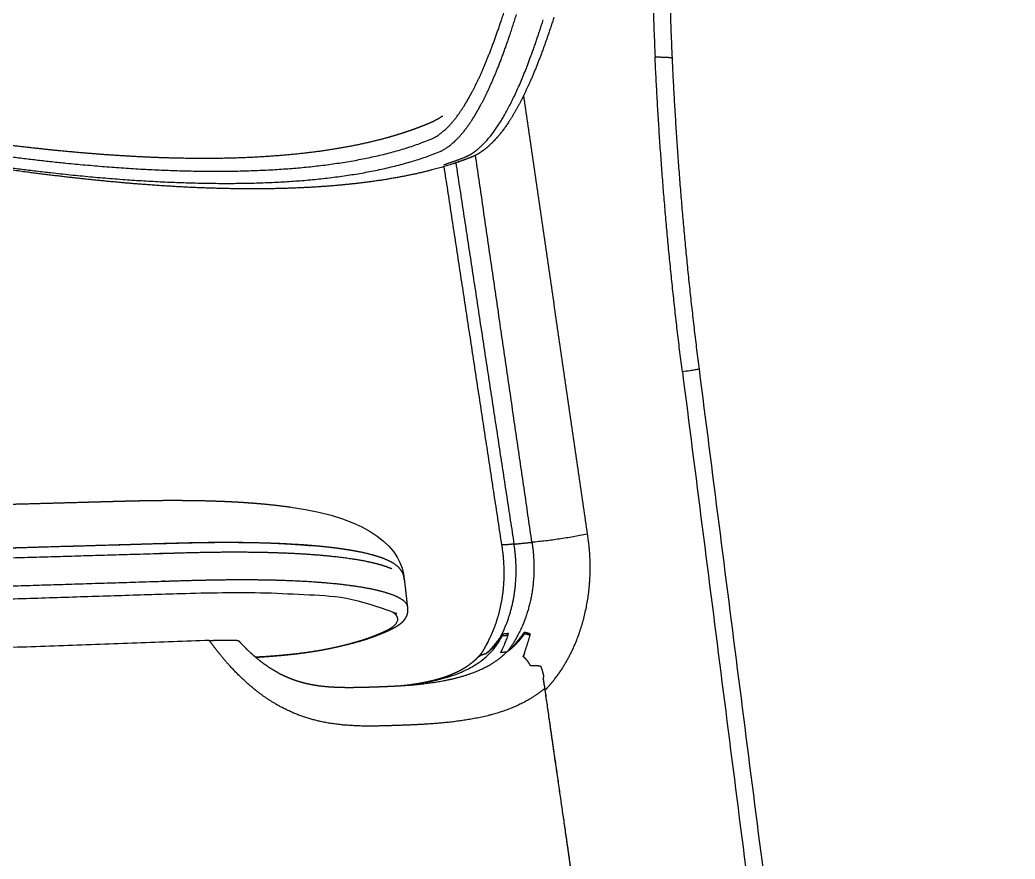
# Model space of a CAD drawing. Header units: millimetres. Extents: x 0 to 2008, y 0 to 2841.
# Drawn here: x 664 to 818.1, y 1052.9 to 1182.7 of the extents above; entities that cross this region are included whole.
import ezdxf

# ---------------------------------------------------------------- set-up
doc = ezdxf.new("R2010")
doc.units = ezdxf.units.MM
doc.header["$MEASUREMENT"] = 0
doc.layers.add('3052 Søborg Wood full upholstered', color=7, linetype='Continuous', true_color=0x000000)

msp = doc.modelspace()

# ---------------------------------------------------------------- linework, layer by layer
at = {"layer": '3052 Søborg Wood full upholstered'}
for points, weights, degree, knots in [([(729.43, 1167.82), (729.41, 1167.81), (729.4, 1167.8), (729.38, 1167.79), (729.05, 1167.57), (728.71, 1167.37), (728.35, 1167.18), (728.17, 1167.08), (727.99, 1166.99), (727.8, 1166.9), (727.62, 1166.82), (727.43, 1166.73), (727.24, 1166.65), (726.79, 1166.47), (726.34, 1166.29), (725.89, 1166.12), (725.43, 1165.94), (724.96, 1165.77), (724.5, 1165.61), (722.62, 1164.96), (720.65, 1164.38), (718.58, 1163.89), (714.47, 1162.9), (709.97, 1162.21), (705.06, 1161.78), (700.2, 1161.35), (694.94, 1161.19), (689.27, 1161.29), (683.67, 1161.39), (677.67, 1161.74), (671.29, 1162.34), (664.98, 1162.93), (658.3, 1163.77), (651.27, 1164.85), (644.32, 1165.91), (637.02, 1167.22), (629.42, 1168.74), (621.88, 1170.25), (614.03, 1171.97), (605.93, 1173.9), (597.88, 1175.81), (589.57, 1177.92), (581.04, 1180.2), (576.72, 1181.35), (572.42, 1182.52), (568.12, 1183.72), (565.93, 1184.33), (563.75, 1184.95), (561.56, 1185.57), (561.01, 1185.73), (560.46, 1185.89), (559.91, 1186.04), (559.63, 1186.12), (559.34, 1186.21), (559.06, 1186.29), (558.78, 1186.38), (558.5, 1186.47), (558.22, 1186.56), (557.1, 1186.93), (556, 1187.35), (554.91, 1187.81), (554.37, 1188.04), (553.83, 1188.29), (553.3, 1188.54), (553.03, 1188.67), (552.76, 1188.8), (552.49, 1188.94), (552.22, 1189.07), (551.95, 1189.21), (551.68, 1189.35), (550.61, 1189.92), (549.56, 1190.53), (548.54, 1191.18), (546.45, 1192.51), (544.48, 1194), (542.63, 1195.64), (542.56, 1195.7), (542.5, 1195.76), (542.43, 1195.81), (540.61, 1197.44), (538.92, 1199.2), (537.36, 1201.08), (536.54, 1202.07), (535.76, 1203.1), (535.02, 1204.15), (534.64, 1204.68), (534.28, 1205.22), (533.93, 1205.76), (533.57, 1206.31), (533.23, 1206.87), (532.9, 1207.43), (532.56, 1208), (532.24, 1208.57), (531.93, 1209.15), (531.62, 1209.73), (531.32, 1210.31), (531.04, 1210.9), (530.45, 1212.1), (529.92, 1213.31), (529.43, 1214.54), (528.44, 1217.04), (527.64, 1219.62), (527.05, 1222.25), (526.76, 1223.58), (526.52, 1224.93), (526.33, 1226.28), (526.14, 1227.65), (526.02, 1229.02), (525.95, 1230.4), (525.88, 1231.78), (525.87, 1233.17), (525.92, 1234.55), (525.93, 1234.9), (525.95, 1235.25), (525.97, 1235.6), (525.99, 1235.95), (526.01, 1236.29), (526.04, 1236.64), (526.1, 1237.31), (526.18, 1237.98), (526.27, 1238.65), (526.63, 1241.35), (527.22, 1244.01), (528.04, 1246.61), (528.14, 1246.94), (528.24, 1247.27), (528.35, 1247.59), (528.46, 1247.92), (528.58, 1248.24), (528.7, 1248.56), (528.92, 1249.17), (529.14, 1249.78), (529.36, 1250.39), (529.81, 1251.6), (530.25, 1252.82), (530.7, 1254.04), (532.48, 1258.92), (534.26, 1263.8), (536.02, 1268.69), (543.11, 1288.27), (550.1, 1307.91), (556.97, 1327.63), (558.69, 1332.56), (560.4, 1337.5), (562.1, 1342.45), (562.52, 1343.68), (562.95, 1344.92), (563.37, 1346.16), (563.48, 1346.47), (563.59, 1346.78), (563.69, 1347.09), (563.8, 1347.4), (563.91, 1347.71), (564.01, 1348.02), (564.12, 1348.34), (564.24, 1348.67), (564.36, 1348.99), (564.48, 1349.32), (564.6, 1349.64), (564.72, 1349.97), (565.23, 1351.26), (565.79, 1352.53), (566.41, 1353.78), (567.02, 1355.02), (567.69, 1356.23), (568.41, 1357.42), (569.83, 1359.78), (571.45, 1362.02), (573.23, 1364.11), (574.98, 1366.17), (576.89, 1368.09), (578.94, 1369.86), (580.94, 1371.59), (583.06, 1373.17), (585.29, 1374.6), (587.46, 1375.98), (589.72, 1377.22), (592.06, 1378.28), (592.64, 1378.54), (593.22, 1378.8), (593.8, 1379.04), (594.09, 1379.16), (594.38, 1379.27), (594.67, 1379.38), (594.95, 1379.49), (595.23, 1379.59), (595.51, 1379.7), (596.64, 1380.1), (597.78, 1380.47), (598.94, 1380.8), (601.25, 1381.45), (603.58, 1381.93), (605.91, 1382.22), (606.5, 1382.3), (607.09, 1382.36), (607.67, 1382.41), (607.96, 1382.44), (608.26, 1382.46), (608.55, 1382.48), (608.84, 1382.5), (609.12, 1382.51), (609.41, 1382.53), (610.55, 1382.59), (611.68, 1382.65), (612.82, 1382.71), (615.07, 1382.83), (617.33, 1382.95), (619.58, 1383.07), (628.57, 1383.54), (637.32, 1383.99), (645.78, 1384.4), (654.3, 1384.81), (662.53, 1385.17), (670.41, 1385.47), (678.36, 1385.78), (685.96, 1386.03), (693.17, 1386.2), (700.45, 1386.38), (707.33, 1386.49), (713.77, 1386.52), (720.28, 1386.56), (726.34, 1386.52), (731.93, 1386.41), (734.84, 1386.36), (737.75, 1386.28), (740.67, 1386.17), (742.9, 1386.09), (745.13, 1386), (747.36, 1385.88), (752.06, 1385.64), (756.22, 1385.34), (759.86, 1385), (760.74, 1384.92), (761.62, 1384.83), (762.5, 1384.74), (762.71, 1384.71), (762.92, 1384.69), (763.13, 1384.67), (763.34, 1384.64), (763.55, 1384.62), (763.77, 1384.59), (764.48, 1384.51), (765.19, 1384.33), (765.86, 1384.07), (766.03, 1384.01), (766.19, 1383.94), (766.35, 1383.86), (766.52, 1383.79), (766.68, 1383.7), (766.85, 1383.62), (767.08, 1383.49), (767.31, 1383.35), (767.53, 1383.2), (767.61, 1383.15), (767.68, 1383.1), (767.76, 1383.05), (768.33, 1382.64), (768.85, 1382.16), (769.31, 1381.64), (769.69, 1381.21), (770.02, 1380.75), (770.67, 1379.72), (770.96, 1379.14), (771.23, 1378.54)], [2386.26141809, 2386.29756909, 2386.33290045, 2386.36741322, 2384.58417216, 2384.58417216, 2386.36741322, 2385.88527756, 2385.88527756, 2386.36741322, 2385.88662972, 2385.88662972, 2386.36741322, 2386.20321586, 2386.20321586, 2386.36741322, 2386.20844136, 2386.20844136, 2386.36741322, 2393.06587793, 2399.74023154, 2406.36309209, 2419.6131626, 2432.69939411, 2445.52110827, 2458.32728653, 2470.85636607, 2483.06659645, 2495.25553813, 2507.09715629, 2518.53106173, 2529.95096901, 2540.95272413, 2551.47061214, 2561.98023177, 2572.00658253, 2581.48082188, 2590.95033898, 2599.87717509, 2608.19440472, 2616.50912967, 2624.22131223, 2631.28537085, 2631.25748695, 2631.25748695, 2631.28537085, 2631.27979352, 2631.27979352, 2631.28537085, 2631.66190133, 2632.03687543, 2632.41046075, 2632.31947908, 2632.31947908, 2632.41046075, 2632.31378357, 2632.31378357, 2632.41046075, 2630.8824175, 2630.8824175, 2632.41046075, 2632.04692187, 2632.04692187, 2632.41046075, 2632.29822121, 2632.29822121, 2632.41046075, 2632.31737917, 2632.31737917, 2632.41046075, 2630.99696474, 2630.99696474, 2632.41046075, 2627.03439359, 2627.03439359, 2632.41046075, 2632.44896088, 2632.48735745, 2632.52564908, 2627.62039143, 2627.62039143, 2632.52564908, 2631.17845519, 2631.17845519, 2632.52564908, 2632.17900289, 2632.17900289, 2632.52564908, 2632.16649996, 2632.16649996, 2632.52564908, 2632.16279564, 2632.16279564, 2632.52564908, 2632.18957947, 2632.18957947, 2632.52564908, 2631.26912571, 2631.26912571, 2632.52564908, 2627.01254771, 2627.01254771, 2632.52564908, 2631.02174614, 2631.02174614, 2632.52564908, 2630.93116619, 2630.93116619, 2632.52564908, 2630.86429291, 2630.86429291, 2632.52564908, 2632.41938409, 2632.41938409, 2632.52564908, 2632.30883811, 2632.30883811, 2632.52564908, 2632.159701, 2632.159701, 2632.52564908, 2626.06375254, 2626.06375254, 2632.52564908, 2632.44539456, 2632.44539456, 2632.52564908, 2632.33948511, 2632.33948511, 2632.52564908, 2632.52462746, 2632.52462746, 2632.52564908, 2632.52555996, 2632.52555996, 2632.52564908, 2632.52428014, 2632.52428014, 2632.52564908, 2631.76122803, 2630.83663861, 2629.70120298, 2629.69860212, 2629.69860212, 2629.70120298, 2629.7010364, 2629.7010364, 2629.70120298, 2629.68137537, 2629.66152931, 2629.64166923, 2629.62152601, 2629.60151434, 2629.58183627, 2629.48502296, 2629.48502296, 2629.58183627, 2629.47709854, 2629.47709854, 2629.58183627, 2627.93425083, 2627.93425083, 2629.58183627, 2628.02438397, 2628.02438397, 2629.58183627, 2629.06344249, 2628.41744081, 2627.65127436, 2622.57532002, 2622.57532002, 2627.65127436, 2623.07150417, 2623.07150417, 2627.65127436, 2623.26468092, 2623.26468092, 2627.65127436, 2627.36027315, 2627.36027315, 2627.65127436, 2627.46672375, 2627.46672375, 2627.65127436, 2627.60274514, 2627.60274514, 2627.65127436, 2626.53230051, 2626.53230051, 2627.65127436, 2626.18042173, 2624.67675016, 2623.13023557, 2622.81353963, 2622.81353963, 2623.13023557, 2623.01126159, 2623.01126159, 2623.13023557, 2623.10221791, 2623.10221791, 2623.13023557, 2623.13014827, 2623.13014827, 2623.13023557, 2623.13017513, 2623.13017513, 2623.13023557, 2616.30712487, 2608.83940043, 2600.76588372, 2592.68200424, 2583.99146262, 2574.74485837, 2565.48666791, 2555.67080501, 2545.36102163, 2535.03822885, 2524.22713197, 2512.98588024, 2501.73173025, 2490.05761006, 2478.03313416, 2477.9782093, 2477.9782093, 2478.03313416, 2477.98296696, 2477.98296696, 2478.03313416, 2465.17081533, 2452.05185933, 2438.72924173, 2438.6928707, 2438.6928707, 2438.72924173, 2437.8868771, 2437.04435378, 2436.20170785, 2436.18406692, 2436.18406692, 2436.20170785, 2423.65915665, 2423.65915665, 2436.20170785, 2435.43145906, 2435.43145906, 2436.20170785, 2435.30060775, 2435.30060775, 2436.20170785, 2434.44394601, 2434.44394601, 2436.20170785, 2436.00586898, 2436.00586898, 2436.20170785, 2425.52105196, 2425.52105196, 2436.20170785, 2434.91708163, 2433.63806988, 2430.93094765, 2429.49734406, 2428.08344214], 3, [0.529426, 0.529426, 0.529426, 0.529426, 0.661895, 0.661895, 0.661895, 1.860848, 1.860848, 1.860848, 2.478467, 2.478467, 2.478467, 3.093208, 3.093208, 3.093208, 4.545784, 4.545784, 4.545784, 6.027591, 6.027591, 6.027591, 27.19919, 27.19919, 27.19919, 69.561137, 69.561137, 69.561137, 111.846085, 111.846085, 111.846085, 154.073522, 154.073522, 154.073522, 196.25761, 196.25761, 196.25761, 238.416116, 238.416116, 238.416116, 280.559159, 280.559159, 280.559159, 322.679369, 322.679369, 322.679369, 336.066416, 336.066416, 336.066416, 342.884756, 342.884756, 342.884756, 345.514027, 345.514027, 345.514027, 346.395871, 346.395871, 346.395871, 347.278619, 347.278619, 347.278619, 350.818442, 350.818442, 350.818442, 352.586595, 352.586595, 352.586595, 353.488933, 353.488933, 353.488933, 354.395158, 354.395158, 354.395158, 358.038383, 358.038383, 358.038383, 365.446037, 365.446037, 365.446037, 365.824244, 365.824244, 365.824244, 373.144821, 373.144821, 373.144821, 377.004752, 377.004752, 377.004752, 378.954933, 378.954933, 378.954933, 380.914211, 380.914211, 380.914211, 382.883167, 382.883167, 382.883167, 384.856226, 384.856226, 384.856226, 388.831525, 388.831525, 388.831525, 396.909417, 396.909417, 396.909417, 401.005717, 401.005717, 401.005717, 405.139422, 405.139422, 405.139422, 409.298473, 409.298473, 409.298473, 410.342224, 410.342224, 410.342224, 411.390819, 411.390819, 411.390819, 413.409549, 413.409549, 413.409549, 421.576897, 421.576897, 421.576897, 422.605933, 422.605933, 422.605933, 423.635928, 423.635928, 423.635928, 425.577697, 425.577697, 425.577697, 429.470075, 429.470075, 429.470075, 445.056599, 445.056599, 445.056599, 529.183998, 529.183998, 529.183998, 544.868973, 544.868973, 544.868973, 548.791998, 548.791998, 548.791998, 550.107254, 550.107254, 550.107254, 551.42772, 551.42772, 551.42772, 552.463797, 552.463797, 552.463797, 553.504008, 553.504008, 553.504008, 557.669033, 557.669033, 557.669033, 561.825686, 561.825686, 561.825686, 572.940953, 572.940953, 572.940953, 581.057141, 581.057141, 581.057141, 588.988449, 588.988449, 588.988449, 596.70282, 596.70282, 596.70282, 598.596868, 598.596868, 598.596868, 599.528725, 599.528725, 599.528725, 600.429435, 600.429435, 600.429435, 604.028673, 604.028673, 604.028673, 614.613361, 614.613361, 614.613361, 616.38109, 616.38109, 616.38109, 617.26173, 617.26173, 617.26173, 618.122393, 618.122393, 618.122393, 621.536356, 621.536356, 621.536356, 628.30673, 628.30673, 628.30673, 670.013756, 670.013756, 670.013756, 711.774423, 711.774423, 711.774423, 753.590457, 753.590457, 753.590457, 795.449602, 795.449602, 795.449602, 837.359659, 837.359659, 837.359659, 846.102757, 846.102757, 846.102757, 852.806385, 852.806385, 852.806385, 894.812934, 894.812934, 894.812934, 897.467428, 897.467428, 897.467428, 900.093562, 900.093562, 900.093562, 900.736418, 900.736418, 900.736418, 902.899489, 902.899489, 902.899489, 903.432046, 903.432046, 903.432046, 903.985656, 903.985656, 903.985656, 904.788903, 904.788903, 904.788903, 905.060409, 905.060409, 905.060409, 907.162029, 907.162029, 907.162029, 911.678145, 911.678145, 916.76738, 916.76738, 916.76738, 916.76738]), ([(530.25, 1212.58), (530.61, 1211.72), (531.36, 1210.02), (533.01, 1206.75), (535.42, 1202.84), (538.8, 1198.54), (542.6, 1194.65), (546.89, 1191.12), (551.48, 1188.16), (556.32, 1185.79), (559.55, 1184.64), (561.2, 1184.16), (561.47, 1184.08), (561.75, 1184), (562.02, 1183.93), (571.69, 1181.16), (586.21, 1177.17), (605.09, 1172.46), (622.25, 1168.5), (638.25, 1165.26), (653.5, 1162.74), (663.98, 1161.3), (673.94, 1160.23), (683.45, 1159.53), (692.47, 1159.23), (700.97, 1159.35), (708.62, 1159.88), (715.39, 1160.81), (720.48, 1161.89), (724.26, 1163), (726.1, 1163.65), (726.98, 1164), (727.16, 1164.07), (727.34, 1164.14), (727.51, 1164.21), (727.59, 1164.24), (727.66, 1164.27), (727.74, 1164.31), (727.87, 1164.37), (728.94, 1164.89), (731.49, 1167.07), (735.24, 1173.39), (737.95, 1180.74), (739.28, 1184.98)], [1, 1, 1, 1, 1, 1, 1, 1, 1, 1, 1, 1, 0.999929938948, 0.999859622965, 0.999789074978, 0.999789074978, 0.999789074978, 0.999789074978, 0.999789074978, 0.999789074978, 0.999789074978, 0.999789074978, 0.999789074978, 0.999789074978, 0.999789074978, 0.999789074978, 0.999789074978, 0.999789074978, 0.999789074978, 0.999789074978, 0.999789074978, 0.999789074978, 0.999770294985, 0.999770294985, 0.999789074978, 0.999712790582, 0.999712790582, 0.999789074978, 0.9995323948, 0.997563367738, 0.992907742462, 0.986187569008, 0.981778534107, 0.979857195857], 3, [0, 0, 0, 0, 2.800553, 5.568462, 11.001811, 16.548211, 21.935318, 27.296574, 33.188975, 38.279968, 43.451567, 43.451567, 43.451567, 44.757316, 44.757316, 44.757316, 74.938678, 89.934775, 103.131432, 127.777744, 138.896661, 149.480977, 159.510614, 168.951005, 178.072536, 186.576387, 194.455605, 201.064704, 207.062456, 210.050138, 212.898576, 212.898576, 212.898576, 213.469936, 213.469936, 213.469936, 213.711396, 213.711396, 213.711396, 215.617007, 228.339526, 248.6116, 268.83448, 268.83448, 268.83448, 268.83448]), ([(560.68, 1182.75), (560.95, 1182.67), (561.21, 1182.59), (561.48, 1182.51), (561.76, 1182.43), (562.03, 1182.36), (562.3, 1182.28), (572.03, 1179.5), (586.64, 1175.49), (605.63, 1170.75), (622.89, 1166.75), (638.99, 1163.49), (654.33, 1160.95), (664.88, 1159.48), (674.9, 1158.39), (684.47, 1157.68), (693.55, 1157.36), (702.1, 1157.45), (709.8, 1157.97), (716.61, 1158.88), (721.73, 1159.96), (725.54, 1161.05), (727.39, 1161.7), (728.28, 1162.04), (728.46, 1162.11), (728.63, 1162.18), (728.81, 1162.26), (728.89, 1162.29), (728.96, 1162.32), (729.04, 1162.35), (729.18, 1162.41), (730.28, 1162.95), (732.9, 1165.18), (736.74, 1171.65), (739.51, 1179.19), (740.87, 1183.55)], [1, 0.999971157076, 0.999971157076, 1, 0.999928702557, 0.999858534294, 0.999787645308, 0.999787645308, 0.999787645308, 0.999787645308, 0.999787645308, 0.999787645308, 0.999787645308, 0.999787645308, 0.999787645308, 0.999787645308, 0.999787645308, 0.999787645308, 0.999787645308, 0.999787645308, 0.999787645308, 0.999787645308, 0.999787645308, 0.999787645308, 0.999769406335, 0.999769406335, 0.999787645308, 0.999708534063, 0.999708534063, 0.999787645308, 0.999523029961, 0.997493854703, 0.992697938593, 0.985777366649, 0.981229195892, 0.979243305928], 3, [0, 0, 0, 0, 0.834366, 0.834366, 0.834366, 2.140115, 2.140115, 2.140115, 32.493714, 47.579153, 60.856344, 85.657268, 96.847387, 107.500019, 117.594601, 127.096016, 136.275987, 144.833321, 152.76055, 159.40797, 165.43798, 168.440384, 171.301742, 171.301742, 171.301742, 171.875738, 171.875738, 171.875738, 172.122216, 172.122216, 172.122216, 174.027827, 186.750346, 207.02242, 227.245301, 227.245301, 227.245301, 227.245301]), ([(729.63, 1160.31), (730.5, 1160.59), (731.36, 1160.89), (732.22, 1161.21), (732.4, 1161.28), (732.58, 1161.35), (732.76, 1161.42), (732.84, 1161.45), (732.91, 1161.48), (732.99, 1161.52), (733.13, 1161.58), (734.25, 1162.11), (736.9, 1164.32), (740.81, 1170.76), (743.62, 1178.32), (745, 1182.71)], [1, 0.999730899316, 0.999730899316, 1, 0.999980635533, 0.999980635533, 1, 0.999928277529, 0.999928277529, 1, 0.999734655267, 0.997697341993, 0.992857066483, 0.985851895549, 0.981225640896, 0.979204710794], 3, [0, 0, 0, 0, 2.741122, 2.741122, 2.741122, 3.324011, 3.324011, 3.324011, 3.574258, 3.574258, 3.574258, 5.486868, 18.270314, 38.805745, 59.259394, 59.259394, 59.259394, 59.259394]), ([(746.66, 1183.13), (745.28, 1178.8), (743.87, 1175.03), (742.4, 1171.9), (741.66, 1170.32), (740.91, 1168.91), (739.37, 1166.41), (738.58, 1165.32), (737.76, 1164.4), (736.75, 1163.26), (735.69, 1162.37), (734.57, 1161.78), (734.4, 1161.69), (734.23, 1161.61), (734.06, 1161.54)], [2343.66479498, 2348.395681, 2353.80401088, 2359.63199248, 2362.56525354, 2365.60366327, 2371.84331762, 2375.04853068, 2378.29857777, 2382.34557955, 2386.52426637, 2390.66893265, 2389.58573071, 2389.58573071, 2390.66893265], 3, [222.640816, 222.640816, 222.640816, 222.640816, 243.409087, 243.409087, 243.409087, 253.841585, 253.841585, 264.295979, 264.295979, 264.295979, 277.37511, 277.37511, 277.37511, 277.940432, 277.940432, 277.940432, 277.940432]), ([(733.8, 1161.43), (733.61, 1161.36), (733.42, 1161.28), (733.23, 1161.21), (732.71, 1161.02), (732.18, 1160.83), (731.65, 1160.65), (726.23, 1158.81), (719.55, 1157.58), (711.72, 1156.98), (705.41, 1156.5), (698.35, 1156.43), (690.6, 1156.78), (684, 1157.09), (676.89, 1157.7), (669.34, 1158.61), (663.61, 1159.3), (657.62, 1160.17), (651.39, 1161.2), (643.36, 1162.54), (634.92, 1164.15), (626.13, 1166.03), (614.54, 1168.5), (602.33, 1171.44), (589.63, 1174.75), (589.6, 1174.76), (589.58, 1174.76), (589.56, 1174.77)], [1, 0.999980333512, 0.999980333512, 1, 0.999900990483, 0.999900990483, 1, 1.00905987362, 1.01795040142, 1.02654957782, 1.03359140403, 1.04043352355, 1.04701660797, 1.05269104242, 1.05817010872, 1.0634139063, 1.06742500083, 1.07129830472, 1.07501728704, 1.07985382717, 1.08442918725, 1.08871061743, 1.09441139891, 1.09959003486, 1.1041864387, 1.10419423182, 1.10420202327, 1.10420981306], 3, [278.224319, 278.224319, 278.224319, 278.224319, 278.828056, 278.828056, 278.828056, 280.504391, 280.504391, 280.504391, 348.219616, 348.219616, 348.219616, 403.645546, 403.645546, 403.645546, 451.420879, 451.420879, 451.420879, 487.956674, 487.956674, 487.956674, 535.482723, 535.482723, 535.482723, 598.788909, 598.788909, 598.788909, 598.896188, 598.896188, 598.896188, 598.896188]), ([(318.96, 1125.28), (318.86, 1124.62), (318.89, 1123.69), (319.24, 1122.48), (319.69, 1121.41), (320.2, 1120.61), (320.61, 1120.07), (320.71, 1119.94), (320.81, 1119.82), (320.91, 1119.69), (322.67, 1117.47), (326.41, 1113.26), (332.7, 1107.51), (339.82, 1102.19), (347.89, 1097.29), (356.58, 1093.07), (366.05, 1089.4), (375.88, 1086.44), (386.4, 1084.08), (397.17, 1082.36), (408.59, 1081.21), (420.64, 1080.64), (433.31, 1080.66), (446.59, 1081.28), (460.58, 1082.52), (474.89, 1084.33), (484.54, 1085.89), (489.26, 1086.73), (489.59, 1086.78), (489.92, 1086.84), (490.24, 1086.9), (494.32, 1087.63), (502.37, 1089), (514.32, 1090.9), (525.71, 1092.55), (539.55, 1094.34), (552.41, 1095.68), (563.14, 1096.44), (568.05, 1096.68), (570.77, 1096.78), (572.13, 1096.82), (572.83, 1096.84), (573.59, 1096.86), (574.36, 1096.89), (575.12, 1096.91), (614.09, 1098.05), (651.94, 1099.16), (688.72, 1100.24), (689.06, 1100.25), (689.39, 1100.26), (689.73, 1100.27), (691.55, 1100.32), (695.09, 1100.39), (700.29, 1100.38), (705.13, 1100.25), (709.51, 1100), (713.36, 1099.63), (716.23, 1099.22), (718.22, 1098.82), (719.48, 1098.51), (720.58, 1098.18), (721.26, 1097.92), (721.58, 1097.78)], [2499.42438294, 2496.84592192, 2493.29972114, 2488.85699753, 2485.02950494, 2482.22730134, 2480.39467213, 2480.35718335, 2480.35718335, 2480.39467213, 2480.39467213, 2480.39467213, 2480.39467213, 2480.39467213, 2480.39467213, 2480.39467213, 2480.39467213, 2480.39467213, 2480.39467213, 2480.39467213, 2480.39467213, 2480.39467213, 2480.39467213, 2480.39467213, 2480.39467213, 2480.39467213, 2480.39467213, 2480.39467213, 2480.03017324, 2479.6653369, 2479.30013387, 2479.30013387, 2479.30013387, 2479.30013387, 2479.30013387, 2479.30013387, 2479.30013387, 2479.30013387, 2479.30013387, 2479.30013387, 2479.30013387, 2479.30013387, 2480.00879547, 2480.71713925, 2481.42569494, 2518.26433775, 2555.10299302, 2591.94163291, 2592.2817788, 2592.62460923, 2592.97443851, 2592.97443851, 2592.97443851, 2592.97443851, 2592.97443851, 2592.97443851, 2592.97443851, 2592.97443851, 2592.97443851, 2592.97443851, 2592.97443851, 2592.97443851, 2592.97443851], 3, [352.185104, 352.185104, 352.185104, 352.185104, 360.219339, 363.334063, 366.448788, 372.675316, 372.675316, 372.675316, 373.156245, 373.156245, 373.156245, 381.64701, 390.02862, 398.710443, 408.280799, 418.309959, 427.661128, 438.722722, 449.086956, 459.982472, 471.444842, 483.503148, 496.171025, 509.443866, 523.377932, 538.293619, 552.696053, 552.696053, 552.696053, 554.199457, 554.199457, 554.199457, 566.614513, 578.71881, 590.497, 601.130124, 620.578301, 629.287535, 633.386877, 635.33871, 637.454397, 637.454397, 637.454397, 640.510625, 640.510625, 640.510625, 799.420504, 799.420504, 799.420504, 800.892039, 800.892039, 800.892039, 806.343733, 811.520188, 816.474108, 820.869568, 824.692105, 828.081114, 829.53961, 830.803066, 831.960409, 832.986328, 832.986328, 832.986328, 832.986328]), ([(318.39, 1121.5), (318.32, 1121.02), (318.32, 1119.91), (318.83, 1118.16), (319.6, 1116.9), (320.08, 1116.27), (320.18, 1116.14), (320.28, 1116.02), (320.38, 1115.89), (322.18, 1113.62), (326.16, 1109.13), (333, 1102.94), (340.43, 1097.53), (348.69, 1092.63), (357.31, 1088.51), (366.64, 1084.96), (376.17, 1082.1), (386.36, 1079.79), (397.19, 1078.03), (408.66, 1076.84), (420.76, 1076.23), (433.47, 1076.22), (446.86, 1076.81), (460.46, 1077.99), (474.83, 1079.76), (484.48, 1081.28), (489.68, 1082.19), (490, 1082.25), (490.33, 1082.3), (490.66, 1082.36), (494.78, 1083.09), (502.91, 1084.47), (514.73, 1086.34), (526.13, 1087.99), (536.86, 1089.38), (547.01, 1090.53), (558.27, 1091.58), (567, 1092.14), (572.63, 1092.33), (573.44, 1092.35), (574.2, 1092.37), (574.96, 1092.4), (575.72, 1092.42), (614.7, 1093.63), (652.55, 1094.8), (689.33, 1095.95), (689.66, 1095.96), (690, 1095.97), (690.34, 1095.98), (692.62, 1096.04), (696.97, 1096.13), (703.2, 1096.08), (708.05, 1095.88), (711.63, 1095.61), (714.07, 1095.36), (716.26, 1095.06), (718.22, 1094.72), (719.89, 1094.33), (721.27, 1093.92), (722.34, 1093.5), (723.15, 1093.05), (723.67, 1092.61), (723.91, 1092.22), (723.96, 1092.01), (723.97, 1091.93)], [2500.81146706, 2498.92177935, 2494.72681411, 2488.35842105, 2483.98048626, 2481.84160198, 2481.80041738, 2481.80041738, 2481.84160198, 2481.84160198, 2481.84160198, 2481.84160198, 2481.84160198, 2481.84160198, 2481.84160198, 2481.84160198, 2481.84160198, 2481.84160198, 2481.84160198, 2481.84160198, 2481.84160198, 2481.84160198, 2481.84160198, 2481.84160198, 2481.84160198, 2481.84160198, 2481.84160198, 2481.47443147, 2481.10649105, 2480.73848214, 2480.73848214, 2480.73848214, 2480.73848214, 2480.73848214, 2480.73848214, 2480.73848214, 2480.73848214, 2480.73848214, 2480.73848214, 2480.73848214, 2481.44765075, 2482.15673824, 2482.86587559, 2519.73622251, 2556.60657254, 2593.47691876, 2593.81766676, 2594.16026568, 2594.51062349, 2594.51062349, 2594.51062349, 2594.51062349, 2594.51062349, 2594.51062349, 2594.51062349, 2594.51062349, 2594.51062349, 2594.51062349, 2594.51062349, 2594.51062349, 2594.51062349, 2594.51062349, 2594.51062349, 2594.51062349, 2594.51062349], 3, [926.576843, 926.576843, 926.576843, 926.576843, 932.470617, 939.748458, 947.026298, 947.026298, 947.026298, 947.512007, 947.512007, 947.512007, 956.202986, 965.497913, 975.140383, 983.745242, 994.281975, 1003.755884, 1013.682705, 1024.113859, 1035.075507, 1046.601562, 1058.693933, 1071.39085, 1084.73008, 1098.886255, 1112.3389, 1128.172078, 1128.172078, 1128.172078, 1129.683769, 1129.683769, 1129.683769, 1142.224196, 1154.424808, 1165.596338, 1176.763698, 1186.890567, 1196.235987, 1210.703583, 1213.126865, 1213.126865, 1213.126865, 1216.183167, 1216.183167, 1216.183167, 1375.093045, 1375.093045, 1375.093045, 1376.564499, 1376.564499, 1376.564499, 1383.389223, 1389.636041, 1395.246169, 1397.951593, 1400.40397, 1402.597961, 1404.594487, 1406.350821, 1407.74855, 1408.896643, 1409.808793, 1410.511116, 1410.931361, 1411.163655, 1411.163655, 1411.163655, 1411.163655]), ([(656.19, 1107.6), (661.45, 1107.74), (666.71, 1107.89), (671.97, 1108.03), (673.28, 1108.07), (674.58, 1108.11), (675.89, 1108.14)], [1, 0.999999973878, 0.999999973878, 1, 1.00050065984, 1.00100131591, 1.00150172247], 3, [2096.530329, 2096.530329, 2096.530329, 2096.530329, 2112.315569, 2112.315569, 2112.315569, 2117.991684, 2117.991684, 2117.991684, 2117.991684]), ([(677.85, 1108.2), (678.18, 1108.21), (678.5, 1108.21), (678.83, 1108.22), (679.16, 1108.23), (679.5, 1108.24), (679.83, 1108.25), (680.49, 1108.27), (681.14, 1108.28), (681.8, 1108.3), (681.96, 1108.3), (682.12, 1108.31), (682.28, 1108.31), (682.44, 1108.31), (682.6, 1108.32), (682.76, 1108.32), (683.09, 1108.33), (683.42, 1108.33), (683.74, 1108.34), (685.01, 1108.36), (686.28, 1108.37), (687.55, 1108.37), (690.05, 1108.37), (692.38, 1108.34), (694.63, 1108.25), (695.77, 1108.21), (696.86, 1108.16), (699.04, 1108.03), (700.1, 1107.95), (701.17, 1107.86), (702.76, 1107.72), (704.35, 1107.54), (705.93, 1107.33)], [1.00225227501, 1.00237969016, 1.00250535291, 1.00262894935, 1.00275255353, 1.00287594861, 1.00299938268, 1.00299799353, 1.00299799353, 1.00299938268, 1.0030649419, 1.00313000662, 1.00319446215, 1.00325739161, 1.00332272551, 1.00338853599, 1.00338720284, 1.00338720284, 1.00338853599, 1.00336798309, 1.00336798309, 1.00338853599, 1.00451593545, 1.00569412293, 1.00693991617, 1.00756917893, 1.00820328879, 1.00951383923, 1.01016449001, 1.01083424342, 1.01063182995, 1.01063182995, 1.01083424342], 3, [2120.832272, 2120.832272, 2120.832272, 2120.832272, 2122.25078, 2122.25078, 2122.25078, 2123.686887, 2123.686887, 2123.686887, 2125.653215, 2125.653215, 2125.653215, 2126.363779, 2126.363779, 2126.363779, 2127.078211, 2127.078211, 2127.078211, 2128.061799, 2128.061799, 2128.061799, 2131.868685, 2131.868685, 2131.868685, 2143.486418, 2143.486418, 2143.486418, 2149.3369, 2149.3369, 2155.288526, 2155.288526, 2155.288526, 2160.076204, 2160.076204, 2160.076204, 2160.076204]), ([(630.98, 1100.11), (647.79, 1100.6), (664.59, 1101.08), (681.39, 1101.57), (682.76, 1101.61), (684.14, 1101.65), (685.5, 1101.69), (686.19, 1101.71), (686.87, 1101.73), (687.55, 1101.75), (687.9, 1101.76), (688.24, 1101.77), (688.58, 1101.78), (688.92, 1101.79), (689.26, 1101.79), (689.6, 1101.8), (690.26, 1101.82), (690.92, 1101.83), (691.59, 1101.84), (691.75, 1101.85), (691.91, 1101.85), (692.08, 1101.85), (692.24, 1101.85), (692.4, 1101.86), (692.56, 1101.86), (692.88, 1101.86), (693.2, 1101.87), (693.52, 1101.87), (695.43, 1101.89), (700.29, 1101.88), (705.37, 1101.67), (708.37, 1101.43), (709.09, 1101.36)], [1, 0.999999998548, 0.999999998548, 1, 1.00053682922, 1.00107365625, 1.001610494, 1.00187865303, 1.00214679563, 1.00241502594, 1.00254921959, 1.00268347283, 1.00281890145, 1.00281772596, 1.00281772596, 1.00281890145, 1.00281328221, 1.00281328221, 1.00281890145, 1.00289018211, 1.0029617546, 1.00303362945, 1.0031055649, 1.00317782624, 1.00325039377, 1.00324909184, 1.00324909184, 1.00325039377, 1.00413369097, 1.00661044516, 1.00994647173, 1.0124101975, 1.01303273608], 3, [1516.105547, 1516.105547, 1516.105547, 1516.105547, 1566.534732, 1566.534732, 1566.534732, 1572.528136, 1572.528136, 1572.528136, 1575.52204, 1575.52204, 1575.52204, 1577.022402, 1577.022402, 1577.022402, 1578.03772, 1578.03772, 1578.03772, 1580.029456, 1580.029456, 1580.029456, 1580.774777, 1580.774777, 1580.774777, 1581.520773, 1581.520773, 1581.520773, 1582.481916, 1582.481916, 1582.481916, 1591.416199, 1606.348809, 1611.297978, 1611.297978, 1611.297978, 1611.297978]), ([(723.5, 1096.12), (723.49, 1096.21), (723.47, 1096.3), (723.46, 1096.42), (723.44, 1096.49), (723.43, 1096.54), (723.4, 1096.69), (723.32, 1096.99), (723.04, 1097.55), (722.61, 1098.04), (722.06, 1098.46), (721.56, 1098.78), (720.97, 1099.07), (720.55, 1099.25), (720.32, 1099.34), (719.76, 1099.55), (719.14, 1099.75), (718.43, 1099.94), (717.91, 1100.08), (717.38, 1100.21), (716.85, 1100.32), (715.73, 1100.55), (714.46, 1100.76), (713.04, 1100.95), (711.93, 1101.09), (710.81, 1101.21), (709.69, 1101.31), (709.08, 1101.36), (708.46, 1101.41), (707.84, 1101.46), (707.19, 1101.5), (706.53, 1101.54), (705.88, 1101.58), (703.17, 1101.73), (700.17, 1101.81), (696.89, 1101.82), (695.82, 1101.83), (694.75, 1101.82), (693.68, 1101.81), (692.62, 1101.8), (691.57, 1101.79), (690.52, 1101.76), (690.19, 1101.76), (689.87, 1101.75), (689.54, 1101.74), (689.29, 1101.73), (689.03, 1101.73), (688.77, 1101.72)], [2304.4264217, 2304.38076061, 2304.17588397, 2303.87655439, 2303.65397232, 2303.46309225, 2303.46309225, 2303.46309225, 2303.46309225, 2303.46309225, 2303.46309225, 2303.46309225, 2303.46309225, 2303.46309225, 2303.46309225, 2300.90867408, 2298.38133787, 2295.87700536, 2295.32002158, 2295.32002158, 2295.87700536, 2292.48866522, 2289.1706664, 2285.93544677, 2285.61161596, 2285.61161596, 2285.93544677, 2285.87772519, 2285.87772519, 2285.93544677, 2285.88771715, 2285.88771715, 2285.93544677, 2281.62169505, 2277.55170706, 2273.77585832, 2273.74164766, 2273.74164766, 2273.77585832, 2273.75043305, 2273.75043305, 2273.77585832, 2273.77375971, 2273.77375971, 2273.77585832, 2273.5426299, 2273.31103054, 2273.08131503], 3, [2184.129937, 2184.129937, 2184.129937, 2184.129937, 2184.572599, 2184.572599, 2185.272994, 2185.272994, 2185.272994, 2185.738523, 2186.190983, 2187.137812, 2187.674474, 2188.26085, 2188.923869, 2189.642156, 2189.642156, 2189.642156, 2197.722817, 2197.722817, 2197.722817, 2199.353102, 2199.353102, 2199.353102, 2210.469635, 2210.469635, 2210.469635, 2213.839356, 2213.839356, 2213.839356, 2215.694053, 2215.694053, 2215.694053, 2217.663218, 2217.663218, 2217.663218, 2233.873033, 2233.873033, 2233.873033, 2237.089553, 2237.089553, 2237.089553, 2240.249991, 2240.249991, 2240.249991, 2241.225072, 2241.225072, 2241.225072, 2242.353854, 2242.353854, 2242.353854, 2242.353854]), ([(743.26, 1101.87), (743.63, 1099.53), (743.69, 1095.51), (742.31, 1089.63), (740.64, 1086.5), (739.45, 1084.96)], [2415.93955606, 2416.15161249, 2415.96142489, 2414.29369558, 2412.52604571, 2411.30831159], 3, [8.708926, 8.708926, 8.708926, 8.708926, 20.109864, 27.812346, 38.503762, 38.503762, 38.503762, 38.503762]), ([(745.31, 1079.01), (745.74, 1079.46), (746.15, 1079.92), (746.54, 1080.4), (748.26, 1082.53), (750.58, 1086.81), (752.44, 1094.77), (752.36, 1100.08), (751.87, 1103.14)], [2407.94668285, 2406.37997274, 2406.37997274, 2407.94668285, 2409.70735677, 2412.18571787, 2414.45379789, 2414.71763898, 2414.4493637], 3, [37.351039, 37.351039, 37.351039, 37.351039, 39.20512, 39.20512, 39.20512, 50.627918, 58.330401, 69.66115, 69.66115, 69.66115, 69.66115]), ([(736.36, 1086.32), (736.88, 1087.27), (737.33, 1088.3), (737.7, 1089.38), (738.2, 1090.85), (738.56, 1092.43), (738.77, 1094.06), (739.07, 1096.48), (739.01, 1099.02), (738.6, 1101.48)], [2421.17802045, 2421.89045985, 2422.52063049, 2423.06217226, 2423.79711975, 2424.36412546, 2424.75399936, 2425.33300895, 2425.51767591, 2425.29581266], 3, [4.51351, 4.51351, 4.51351, 4.51351, 9.05304, 9.05304, 9.05304, 15.224064, 15.224064, 15.224064, 24.422805, 24.422805, 24.422805, 24.422805]), ([(738.43, 1087.3), (738.88, 1088.17), (739.86, 1090.46), (740.95, 1095.25), (740.86, 1099.27), (740.47, 1101.59)], [2417.10425803, 2417.60566566, 2418.72045624, 2420.14227208, 2420.38447204, 2420.20269757], 3, [4.667976, 4.667976, 4.667976, 4.667976, 9.877634, 17.579505, 28.986138, 28.986138, 28.986138, 28.986138]), ([(740.47, 1101.59), (740.22, 1101.57), (739.75, 1101.52), (739.14, 1101.47), (738.73, 1101.45), (738.61, 1101.46), (738.6, 1101.48)], [2420.20269757, 2420.56176217, 2421.31330644, 2422.50397227, 2423.80316446, 2424.70934477, 2425.29573591], 3, [28.986138, 28.986138, 28.986138, 28.986138, 30.407175, 31.818114, 33.21341, 34.597575, 34.597575, 34.597575, 34.597575]), ([(700.48, 1084.09), (702.36, 1084.19), (708.03, 1084.64), (714.36, 1085.83), (718.45, 1087.23), (719.8, 1087.8), (720, 1087.89), (720.1, 1087.93), (720.19, 1087.97), (720.29, 1088.01), (720.47, 1088.09), (720.65, 1088.18), (720.83, 1088.27), (721.02, 1088.37), (721.36, 1088.56), (721.79, 1088.86), (722.13, 1089.17), (722.36, 1089.48), (722.49, 1089.81), (722.49, 1090.12), (722.37, 1090.45), (722.11, 1090.78), (721.69, 1091.12), (720.96, 1091.54), (720.02, 1091.92), (719.06, 1092.21), (717.83, 1092.53), (716.17, 1092.87), (713.83, 1093.23), (711.18, 1093.53), (708.16, 1093.76), (703.59, 1094), (697.33, 1094.09), (692.2, 1094), (689.51, 1093.92), (689.18, 1093.91), (688.84, 1093.9), (688.5, 1093.89), (651.74, 1092.72), (613.89, 1091.52), (574.93, 1090.28), (574.17, 1090.25), (573.41, 1090.23), (572.64, 1090.2), (571.85, 1090.18), (566.38, 1090), (557.9, 1089.45), (546.96, 1088.43), (537.09, 1087.33), (526.66, 1085.98), (515.57, 1084.39), (504.05, 1082.58), (496.12, 1081.25), (492.11, 1080.55), (491.78, 1080.49), (491.46, 1080.43), (491.13, 1080.38), (479.37, 1078.35), (461.72, 1075.98), (445.25, 1074.93), (439.47, 1074.72)], [2348.59856148, 2343.13810577, 2325.76878259, 2302.08616039, 2282.71715719, 2275.61416023, 2274.54979972, 2274.52635565, 2274.52635565, 2274.54979972, 2274.024136, 2274.024136, 2274.54979972, 2274.54979972, 2274.54979972, 2274.54979972, 2274.54979972, 2274.54979972, 2274.54979972, 2274.54979972, 2274.54979972, 2274.54979972, 2274.54979972, 2274.54979972, 2274.54979972, 2274.54979972, 2274.54979972, 2274.54979972, 2274.54979972, 2274.54979972, 2274.54979972, 2274.54979972, 2274.54979972, 2274.54979972, 2274.54979972, 2274.24859411, 2273.94994339, 2273.65076341, 2241.3461334, 2209.04150223, 2176.73687223, 2176.11555994, 2175.49424522, 2174.87293545, 2174.87293545, 2174.87293545, 2174.87293545, 2174.87293545, 2174.87293545, 2174.87293545, 2174.87293545, 2174.87293545, 2174.87293545, 2174.87293545, 2175.19425303, 2175.51650171, 2175.8388764, 2187.49196775, 2206.55608634, 2226.65687746, 2234.06928558], 3, [186.658542, 186.658542, 186.658542, 186.658542, 204.968616, 244.421258, 263.720979, 267.120535, 267.120535, 267.120535, 267.430647, 267.430647, 267.430647, 268.027078, 268.027078, 268.027078, 268.670065, 269.190484, 269.624227, 270.024515, 270.356203, 270.666814, 270.956376, 271.387977, 271.916877, 272.563074, 273.929159, 274.931872, 275.589019, 277.715286, 280.017115, 282.700278, 285.721243, 289.079924, 296.431908, 304.49515, 304.49515, 304.49515, 305.966604, 305.966604, 305.966604, 464.876482, 464.876482, 464.876482, 467.932784, 467.932784, 467.932784, 470.312048, 484.355454, 493.431483, 503.271852, 514.131013, 525.002707, 536.88419, 549.105584, 549.105584, 549.105584, 550.617275, 550.617275, 550.617275, 605.26286, 636.345554, 636.345554, 636.345554, 636.345554]), ([(723.97, 1091.93), (723.98, 1091.87), (723.99, 1091.76), (724.01, 1091.58), (724.01, 1091.3), (723.97, 1090.89), (723.83, 1090.43), (723.68, 1090.15), (723.59, 1090.02), (723.36, 1089.66), (723.04, 1089.36), (722.7, 1089.11), (722.39, 1088.87), (722.04, 1088.66), (721.64, 1088.46)], [1, 1, 1, 1, 1, 1, 1, 1, 1, 1.00101776581, 1.00209941465, 1.0031175463, 1.00404692042, 1.00498127192, 1.00590537667], 3, [1411.163655, 1411.163655, 1411.163655, 1411.163655, 1411.353957, 1411.470672, 1411.720316, 1412.198564, 1412.684098, 1413.16234, 1413.16234, 1413.16234, 1420.63292, 1420.63292, 1420.63292, 1427.332738, 1427.332738, 1427.332738, 1427.332738]), ([(721.04, 1088.17), (720.94, 1088.13), (720.84, 1088.08), (720.74, 1088.04), (720.53, 1087.95), (720.32, 1087.86), (720.1, 1087.77), (718.88, 1087.26), (717.56, 1086.81), (716.13, 1086.4), (713.23, 1085.58), (709.89, 1084.95), (706.12, 1084.53), (704.87, 1084.39), (703.56, 1084.28), (701.65, 1084.15), (701.06, 1084.12), (700.48, 1084.09)], [1, 0.999989617418, 0.999989617418, 1, 0.999956988487, 0.999956988487, 1, 1.00264802755, 1.00528792277, 1.00791431239, 1.0132726979, 1.0186074521, 1.02383285935, 1.02557470273, 1.02732772903, 1.02975579782, 1.03049119666, 1.03120362709], 3, [107.57936, 107.57936, 107.57936, 107.57936, 107.904762, 107.904762, 107.904762, 108.598152, 108.598152, 108.598152, 127.969231, 127.969231, 127.969231, 167.565619, 167.565619, 167.565619, 181.099286, 181.099286, 186.658542, 186.658542, 186.658542, 186.658542]), ([(721.64, 1088.46), (721.5, 1088.39), (721.36, 1088.32), (721.2, 1088.24), (721.04, 1088.17)], [0.999999999947, 0.999888741786, 1, 0.999947634968, 1], 2, [1427.3327379, 1427.3327379, 1427.3327379, 1427.6434917, 1427.6434917, 1427.9989753, 1427.9989753, 1427.9989753]), ([(693.31, 1086.68), (694.09, 1086.71), (694.78, 1086.73), (695.47, 1086.75), (695.93, 1086.75), (696.35, 1086.75), (697.06, 1086.74), (697.36, 1086.72), (697.56, 1086.7), (697.59, 1086.69), (697.61, 1086.69), (697.64, 1086.69), (697.76, 1086.67), (697.83, 1086.65), (697.86, 1086.62)], [2359.03087288, 2359.74230614, 2360.38312338, 2361.22481405, 2361.79244776, 2362.40495405, 2363.73670952, 2364.45479487, 2365.20790946, 2365.30073108, 2365.39412068, 2365.48801946, 2365.99291709, 2366.51023693, 2367.03160845], 3, [95.730614, 95.730614, 95.730614, 95.730614, 99.148652, 99.148652, 99.148652, 101.551017, 101.551017, 103.943432, 103.943432, 103.943432, 104.238157, 104.238157, 104.238157, 105.818659, 105.818659, 105.818659, 105.818659]), ([(745.26, 1079.28), (744.53, 1078.65), (742.94, 1077.53), (740.24, 1076.21), (737.13, 1075.16), (733.43, 1074.37), (729.91, 1073.94), (726.58, 1073.69), (724.02, 1073.58), (721.73, 1073.5), (719.66, 1073.44), (716.88, 1073.41), (713.71, 1073.57), (710.52, 1074.09), (707.94, 1074.81), (705.49, 1075.79), (703.47, 1076.88), (701.96, 1077.87), (700.42, 1078.99), (698.61, 1080.54), (696.42, 1082.76), (695.06, 1084.39), (694.38, 1085.26), (694.01, 1085.73), (693.66, 1086.2), (693.31, 1086.68)], [1, 1, 1, 1, 1, 1, 1, 1, 1, 1, 1, 1, 1, 1, 1, 1, 1, 1, 1, 1, 1, 1, 1, 0.999910060137, 0.999910060137, 1], 3, [37.977836, 37.977836, 37.977836, 37.977836, 40.871606, 43.797401, 46.962481, 50.699132, 55.125897, 57.606631, 60.705793, 62.82496, 64.461969, 66.920901, 71.161607, 73.979575, 76.616877, 79.187375, 81.867391, 83.50684, 84.601873, 87.578748, 90.642917, 93.952553, 93.952553, 93.952553, 95.730614, 95.730614, 95.730614, 95.730614]), ([(697.86, 1086.62), (698.23, 1086.22), (698.6, 1085.83), (698.99, 1085.45), (699.42, 1085.02), (699.87, 1084.61), (700.33, 1084.22), (700.77, 1083.84), (701.22, 1083.48), (701.68, 1083.14), (702.84, 1082.29), (704.01, 1081.61), (705.21, 1081.08), (705.78, 1080.83), (706.37, 1080.6), (706.97, 1080.41), (707.57, 1080.23), (708.17, 1080.07), (708.78, 1079.94), (709.37, 1079.82), (709.96, 1079.72), (710.55, 1079.65), (711.16, 1079.58), (711.78, 1079.52), (712.4, 1079.49), (713, 1079.46), (713.61, 1079.44), (714.21, 1079.43), (714.85, 1079.42), (715.49, 1079.42), (716.13, 1079.44), (716.77, 1079.45), (717.41, 1079.46), (718.06, 1079.48), (718.31, 1079.49), (718.57, 1079.5), (718.82, 1079.51), (719.07, 1079.52), (719.33, 1079.52), (719.58, 1079.53), (719.9, 1079.54), (720.21, 1079.56), (720.53, 1079.57), (720.84, 1079.58), (721.15, 1079.59), (721.47, 1079.61), (721.62, 1079.62), (721.91, 1079.63), (722.46, 1079.66), (723.33, 1079.71), (724.07, 1079.76), (724.55, 1079.8)], [0.999999999838, 0.99977346831, 0.999773468364, 1, 0.999619620992, 0.999619620992, 1, 0.999527743487, 0.999527743487, 1, 1.00052844997, 1.00108867722, 1.00168756963, 1.00069139115, 1.00069139115, 1.00168756963, 1.00083014681, 1.00083014681, 1.00168756963, 1.00111960231, 1.00111960231, 1.00168756963, 1.00132499499, 1.00132499499, 1.00168756963, 1.00151849015, 1.00151849015, 1.00168756963, 1.00161844827, 1.00161844827, 1.00168756963, 1.00167331763, 1.00167331763, 1.00168756963, 1.00179078703, 1.00189367878, 1.00199630126, 1.00209852989, 1.00220160979, 1.00230559089, 1.00230347863, 1.00230347863, 1.00230559089, 1.00230188337, 1.00230188337, 1.00230559089, 1.00230559089, 1.00230559089, 1.00230559089, 1.00230559089, 1.00230559089, 1.00230559089], 3, [105.818659, 105.818659, 105.818659, 105.818659, 107.449808, 107.449808, 107.449808, 109.265118, 109.265118, 109.265118, 110.997455, 110.997455, 110.997455, 117.373747, 117.373747, 117.373747, 119.257252, 119.257252, 119.257252, 121.128663, 121.128663, 121.128663, 122.919424, 122.919424, 122.919424, 124.774787, 124.774787, 124.774787, 126.592349, 126.592349, 126.592349, 128.506225, 128.506225, 128.506225, 130.438453, 130.438453, 130.438453, 131.63416, 131.63416, 131.63416, 132.825719, 132.825719, 132.825719, 133.779643, 133.779643, 133.779643, 134.715017, 134.715017, 134.715017, 135.189536, 135.586482, 136.365392, 137.8024, 137.8024, 137.8024, 137.8024]), ([(735.35, 1084.5), (735.5, 1084.74), (735.65, 1084.99), (736.02, 1085.64), (736.24, 1086.06), (736.46, 1086.48)], [2418.27285838, 2418.62366492, 2418.9699333, 2419.84935593, 2420.37394142, 2420.88966557], 3, [3.381004, 3.381004, 3.381004, 3.381004, 4.884145, 4.884145, 7.247136, 7.247136, 7.247136, 7.247136]), ([(736.44, 1084.86), (736.99, 1085.34), (737.49, 1085.87), (738.04, 1086.46), (738.5, 1087.11)], [1, 0.998508965636, 1, 0.997542862902, 1], 2, [-3.056255, -3.056255, -3.056255, -1.596336, -1.596336, 0, 0, 0]), ([(742.08, 1087.68), (741.59, 1086.98), (741.03, 1086.34), (740.42, 1085.76), (740.2, 1085.55), (739.97, 1085.35), (739.73, 1085.16)], [2412.09940856, 2411.92259385, 2411.71718877, 2411.49047079, 2410.58488658, 2410.58488634, 2411.49047007], 3, [0.909055, 0.909055, 0.909055, 0.909055, 4.080963, 4.080963, 4.080963, 4.996074, 4.996074, 4.996074, 4.996074]), ([(723.17, 1079.7), (723.54, 1079.74), (723.91, 1079.79), (724.27, 1079.83), (724.73, 1079.9), (725.19, 1079.96), (725.65, 1080.04), (726.1, 1080.12), (726.55, 1080.2), (726.99, 1080.3), (727.95, 1080.5), (728.91, 1080.75), (729.83, 1081.07), (730.27, 1081.22), (730.7, 1081.39), (731.13, 1081.58), (731.54, 1081.76), (731.94, 1081.95), (732.34, 1082.17), (732.56, 1082.29), (732.78, 1082.42), (732.99, 1082.56), (733.2, 1082.69), (733.41, 1082.83), (733.61, 1082.98), (734.01, 1083.27), (734.38, 1083.59), (734.74, 1083.93), (735.02, 1084.21), (735.29, 1084.5), (735.54, 1084.81)], [1, 0.999957392879, 0.999957392879, 1, 0.999898126848, 0.999898126848, 1, 0.999855032779, 0.999855032779, 1, 1.00049887506, 1.00100328711, 1.00150653043, 1.00098192246, 1.00098192246, 1.00150653043, 1.00078108672, 1.00078108672, 1.00150653043, 1.00120049587, 1.00120049587, 1.00150653043, 1.0011514696, 1.0011514696, 1.00150653043, 0.999808118734, 0.999808118734, 1.00150653043, 1.00023965663, 1.00023965663, 1.00150653043], 3, [0, 0, 0, 0, 1.114388, 1.114388, 1.114388, 2.50348, 2.50348, 2.50348, 3.872077, 3.872077, 3.872077, 9.056265, 9.056265, 9.056265, 10.454586, 10.454586, 10.454586, 11.802803, 11.802803, 11.802803, 12.562612, 12.562612, 12.562612, 13.310204, 13.310204, 13.310204, 14.785582, 14.785582, 14.785582, 15.979762, 15.979762, 15.979762, 15.979762]), ([(724.55, 1079.8), (724.7, 1079.81), (726.17, 1079.94), (729.26, 1080.32), (733.31, 1081.26), (736.49, 1082.66), (738.32, 1083.93), (739.08, 1084.63), (739.33, 1084.88)], [2397.02256584, 2397.16226581, 2398.54992731, 2401.46569854, 2405.3260082, 2408.40420598, 2410.20350363, 2410.96713219, 2411.21452383], 3, [137.8024, 137.8024, 137.8024, 137.8024, 138.534831, 145.08972, 153.375122, 160.218221, 164.415743, 166.581347, 166.581347, 166.581347, 166.581347]), ([(741.94, 1084.17), (741.96, 1084.21), (741.97, 1084.26), (741.99, 1084.3), (742.05, 1084.46), (742.11, 1084.62), (742.17, 1084.79)], [0.999949064513, 0.999966074406, 0.999983053398, 1, 0.99998680892, 0.99998680892, 1], 3, [-0.7290602, -0.7290602, -0.7290602, -0.7290602, -0.521881, -0.521881, -0.521881, 0, 0, 0, 0]), ([(743.07, 1082.74), (742.93, 1083), (742.76, 1083.25), (742.58, 1083.49), (742.37, 1083.76), (742.14, 1084), (741.9, 1084.21)], [2406.77819178, 2402.51574659, 2402.51574659, 2406.77819178, 2407.01144064, 2407.27878751, 2407.57739759], 3, [6.177956, 6.177956, 6.177956, 6.177956, 7.07295, 7.07295, 7.07295, 8.507709, 8.507709, 8.507709, 8.507709]), ([(744.68, 1082.64), (744.55, 1082.68), (744.41, 1082.71), (744.13, 1082.75), (743.99, 1082.76), (743.6, 1082.78), (743.33, 1082.76), (743.07, 1082.74)], [2406.95440754, 2406.89761686, 2406.83924046, 2406.7225299, 2406.66329959, 2406.49569518, 2406.38303196, 2406.27416912], 3, [4.072729, 4.072729, 4.072729, 4.072729, 4.619242, 4.619242, 5.165094, 5.165094, 6.177956, 6.177956, 6.177956, 6.177956]), ([(745.11, 1081.1), (745.06, 1081.35), (745, 1081.6), (744.86, 1082.12), (744.77, 1082.38), (744.68, 1082.64)], [2406.76135028, 2406.76804128, 2406.78473143, 2406.84569478, 2406.89175568, 2406.95440754], 3, [2.119966, 2.119966, 2.119966, 2.119966, 3.058843, 3.058843, 4.072729, 4.072729, 4.072729, 4.072729])]:
    msp.add_rational_spline(points, weights, degree=degree, knots=knots, dxfattribs=at)
for points, weights, degree in [([(762.79, 1225.73), (761.73, 1209.63), (761.57, 1193.32), (762.32, 1176.98)], [2432.77713842, 2430.7178236, 2429.5139905, 2429.17803896], 3), ([(765.41, 1224.71), (764.37, 1208.89), (764.22, 1192.86), (764.95, 1176.79)], [2438.12102283, 2436.052787, 2434.840179, 2434.49462135], 3), ([(762.32, 1176.98), (763.16, 1176.97), (764, 1176.96), (764.63, 1176.93), (764.95, 1176.86), (764.95, 1176.79)], [2429.17803896, 2429.98676335, 2430.79548774, 2431.91307951, 2433.19146348, 2434.49459167], 5), ([(766.55, 1128.24), (763.44, 1152.53), (762.32, 1176.98)], [1, 0.999162947637, 1], 2), ([(764.95, 1176.79), (766.06, 1152.65), (769.13, 1128.67)], [0.999999999602, 0.999164679915, 1], 2), ([(734.06, 1161.54), (733.93, 1161.48), (733.8, 1161.43)], [1, 0.999887776394, 1], 2), ([(675.89, 1108.14), (676.55, 1108.16), (677.2, 1108.18), (677.85, 1108.2)], [1.00150172247, 1.00175186719, 1.00200205883, 1.00225227501], 3), ([(687.77, 1101.69), (651, 1100.63), (613.15, 1099.55), (574.19, 1098.43)], [2272.18191338, 2239.90632748, 2207.63073763, 2175.35515185], 3), ([(688.77, 1101.72), (688.44, 1101.71), (688.1, 1101.7), (687.77, 1101.69)], [2273.08102355, 2272.7805984, 2272.48206064, 2272.18191338], 3), ([(723.5, 1096.12), (723.5, 1096.11), (723.5, 1096.09), (723.5, 1096.08)], [2352.63283584, 2352.80825162, 2352.98368601, 2353.15913728], 3), ([(723.5, 1096.08), (723.66, 1094.7), (723.81, 1093.32), (723.97, 1091.93)], [2353.15825461, 2352.90606872, 2352.65367044, 2352.40110258], 3), ([(739.73, 1085.16), (741, 1086.44), (742.04, 1087.92)], [1, 0.996522849758, 1], 2), ([(743.01, 1087.66), (742.55, 1087.89), (742.04, 1087.92)], [1, 0.977792425545, 1], 2), ([(693.31, 1086.68), (645.99, 1084.99), (596.91, 1083.24), (545.98, 1081.42)], [2359.03087288, 2316.74361387, 2274.45636158, 2232.16911602], 3), ([(736.46, 1086.48), (736.28, 1086.19), (736.15, 1085.88)], [1, 0.996700270691, 1], 2), ([(738.43, 1087.3), (737.52, 1086), (736.43, 1084.86)], [1, 0.99705696682, 1], 2), ([(738.68, 1087.66), (738.55, 1087.48), (738.43, 1087.3)], [1, 0.999925337631, 1], 2), ([(738.5, 1087.11), (738.61, 1087.27), (738.71, 1087.43)], [1, 0.999831456592, 1], 2), ([(742.95, 1087.45), (742.54, 1087.65), (742.08, 1087.68)], [1, 0.981996405581, 1], 2), ([(742.11, 1084.81), (742.62, 1086.21), (743.01, 1087.66)], [0.999999999565, 0.999087097561, 1], 2), ([(736.39, 1084.85), (736.23, 1084.71), (736.06, 1084.58)], [1, 0.999899226864, 1], 2), ([(736.43, 1084.86), (736.42, 1084.86), (736.41, 1084.86), (736.39, 1084.85)], [2416.28558122, 2416.30582148, 2416.32606538, 2416.34634164], 3), ([(738.4, 1084.8), (738.49, 1084.92), (738.57, 1085.05)], [0.999999999933, 0.999858482103, 1], 2), ([(738.44, 1084.8), (738.51, 1084.93), (738.57, 1085.05)], [1, 0.9999590833, 1], 2), ([(739.35, 1084.88), (739.34, 1084.88), (739.34, 1084.88), (739.33, 1084.88)], [2411.17710439, 2411.18957749, 2411.20205066, 2411.21452383], 3), ([(739.69, 1085.15), (739.52, 1085.01), (739.35, 1084.88)], [1, 0.999884097341, 1], 2), ([(739.73, 1085.16), (739.72, 1085.15), (739.7, 1085.15), (739.69, 1085.15)], [2411.23651199, 2411.25839739, 2411.2802938, 2411.30222243], 3), ([(741.9, 1084.21), (742.04, 1084.49), (742.17, 1084.79)], [1, 0.99991345695, 1], 2), ([(742.17, 1084.79), (742.15, 1084.8), (742.13, 1084.8), (742.11, 1084.81)], [2408.24050305, 2408.25624761, 2408.27211913, 2408.28810621], 3), ([(736.06, 1084.58), (735.74, 1084.52), (735.44, 1084.42), (735.15, 1084.25)], [2416.20958335, 2416.71014101, 2417.19583023, 2417.68497062], 3), ([(735.15, 1084.25), (735.27, 1084.38), (735.38, 1084.52)], [1, 0.999849392396, 1], 2), ([(735.38, 1084.52), (735.31, 1084.41), (735.24, 1084.3)], [1, 0.99997643013, 1], 2), ([(735.38, 1084.52), (735.37, 1084.52), (735.36, 1084.51), (735.35, 1084.5)], [2418.19616551, 2418.22173138, 2418.24729565, 2418.27285816], 3), ([(745.02, 1080.77), (745.08, 1080.93), (745.11, 1081.1)], [1, 0.997568725412, 1], 2)]:
    msp.add_rational_spline(points, weights, degree=degree, dxfattribs=at)
for points, degree in [([(751.87, 1103.14), (746.93, 1137.09), (741.99, 1171.04)], 2), ([(743.26, 1101.87), (738.89, 1131.81), (734.52, 1161.76)], 2), ([(731.47, 1160.59), (735.97, 1131.09), (740.47, 1101.59)], 2), ([(738.6, 1101.48), (734.14, 1130.75), (729.67, 1160.02)], 2), ([(766.55, 1128.24), (791.08, 936.15), (815.61, 744.06)], 2), ([(769.13, 1128.67), (793.59, 937), (818.06, 745.32)], 2), ([(705.93, 1107.33), (718.53, 1105.61), (723.13, 1100.75), (723.5, 1096.12)], 3), ([(740.47, 1101.59), (741.86, 1101.73), (743.26, 1101.87)], 2), ([(742.04, 1087.92), (742.06, 1087.8), (742.08, 1087.68)], 2), ([(739.65, 1087.75), (739.16, 1087.71), (738.68, 1087.66)], 2), ([(738.68, 1087.66), (738.69, 1087.55), (738.71, 1087.43)], 2), ([(738.71, 1087.43), (739.14, 1087.46), (739.57, 1087.5)], 2), ([(739.33, 1084.88), (738.86, 1084.84), (738.4, 1084.8)], 2), ([(738.57, 1085.05), (738.55, 1085.05), (738.53, 1085.05)], 2), ([(750.68, 1041.69), (747.97, 1060.48), (745.26, 1079.28)], 2), ([(750.64, 1042.04), (747.97, 1060.53), (745.31, 1079.01)], 2)]:
    msp.add_open_spline(points, degree=degree, dxfattribs=at)
for points, knots in [([(769.13, 1128.67), (769.11, 1128.66), (769.06, 1128.65), (768.94, 1128.62), (768.74, 1128.58), (768.33, 1128.51), (767.59, 1128.4), (766.94, 1128.3), (766.55, 1128.24)], [170.338498, 170.338498, 170.338498, 170.338498, 170.371157, 170.496577, 170.702767, 170.984227, 171.759492, 172.957434, 172.957434, 172.957434, 172.957434]), ([(751.87, 1103.14), (751.47, 1103.06), (750.73, 1102.92), (749.27, 1102.65), (747.51, 1102.37), (745.38, 1102.08), (743.97, 1101.93), (743.26, 1101.87)], [0, 0, 0, 0, 1.223156, 2.266903, 4.453412, 6.565197, 8.708926, 8.708926, 8.708926, 8.708926]), ([(723.29, 1079.71), (724.27, 1079.81), (726.11, 1080.05), (728.71, 1080.57), (731.02, 1081.24), (733.06, 1082.07), (734.83, 1083.07), (736.33, 1084.23), (737.57, 1085.57), (738.22, 1086.58), (738.5, 1087.11)], [0, 0, 0, 0, 2.962384, 5.573243, 7.948789, 10.155619, 12.166363, 14.051449, 15.839522, 17.627667, 17.627667, 17.627667, 17.627667]), ([(738.53, 1085.05), (738.75, 1085.48), (739.06, 1086.14), (739.37, 1086.94), (739.53, 1087.4), (739.61, 1087.63), (739.65, 1087.75)], [0.321835, 0.321835, 0.321835, 0.321835, 1.761648, 2.517964, 2.880673, 3.24768, 3.24768, 3.24768, 3.24768]), ([(745.31, 1079.01), (745.3, 1079.12), (745.27, 1079.31), (745.22, 1079.64), (745.15, 1080.12), (745.07, 1080.51), (745.02, 1080.77)], [0, 0, 0, 0, 0.332751, 0.576922, 0.998715, 1.7795, 1.7795, 1.7795, 1.7795]), ([(745.26, 1079.28), (745.24, 1079.42), (745.21, 1079.68), (745.15, 1080.04), (745.1, 1080.34), (745.07, 1080.54), (745.05, 1080.64)], [0, 0, 0, 0, 0.446195, 0.778418, 1.079667, 1.378865, 1.378865, 1.378865, 1.378865])]:
    msp.add_open_spline(points, degree=3, knots=knots, dxfattribs=at)

doc.saveas('drawing.dxf')
